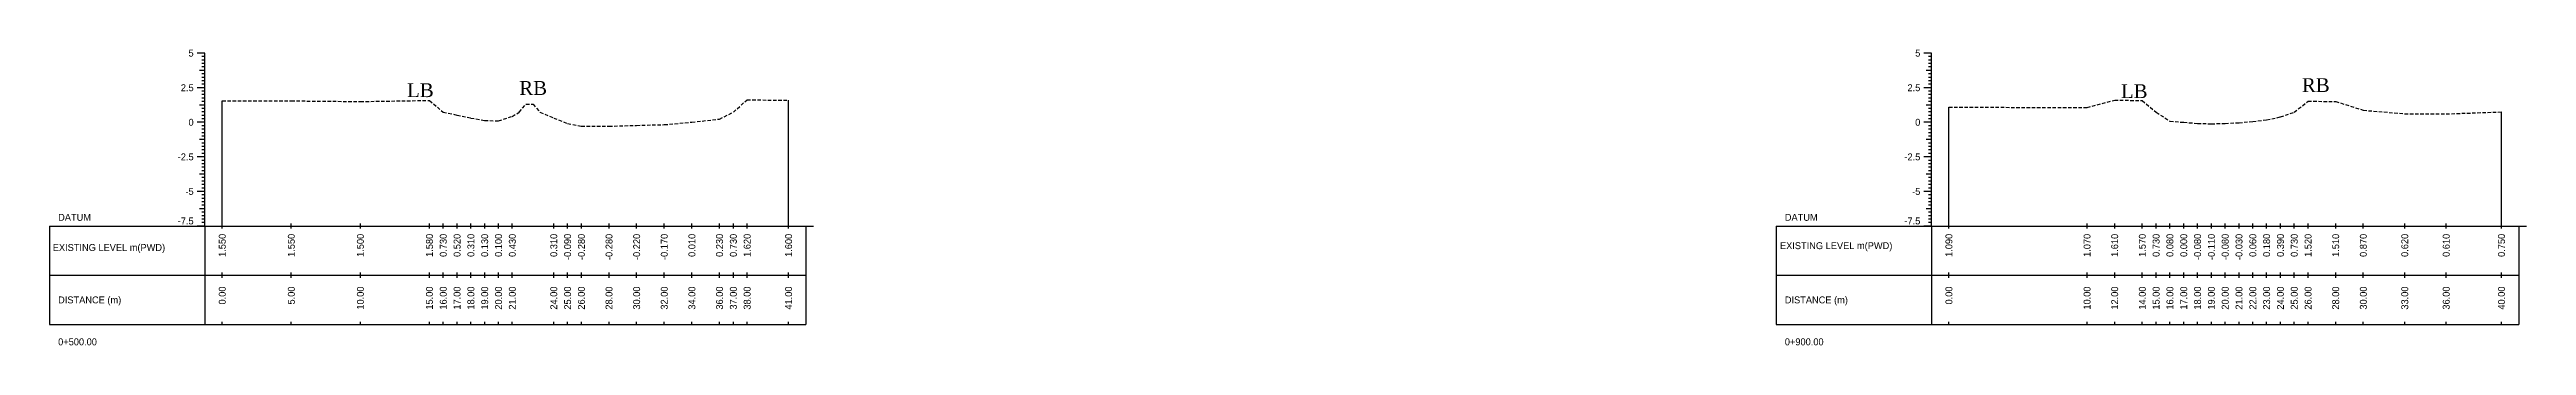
# Model space of a CAD drawing. Header units: inches. Extents: x 4752 to 6808, y -1487 to -426.
# Drawn here: x 5068 to 5247.3, y -1236.8 to -1215.4 of the extents above; entities that cross this region are included whole.
import ezdxf
from ezdxf.enums import TextEntityAlignment as Align

# ---------------------------------------------------------------- set-up
doc = ezdxf.new("R2010")
doc.units = ezdxf.units.IN
doc.header["$MEASUREMENT"] = 0
doc.linetypes.add('HIDDEN', pattern=[0.375, 0.25, -0.125])
doc.layers.add('CS_Drawing', color=7, linetype='Continuous')
doc.layers.add('GL', color=3, linetype='HIDDEN')
doc.styles.add('romans', font='romans.shx')

msp = doc.modelspace()

# ---------------------------------------------------------------- linework, layer by layer
at = {"layer": 'CS_Drawing'}
for p, q in [((5079.21, -1215.67), (5078.64, -1215.67)), ((5079.21, -1215.67), (5078.81, -1215.67)), ((5079.21, -1215.67), (5078.98, -1215.67)), ((5079.21, -1228.17), (5079.21, -1215.67)), ((5204.21, -1215.67), (5203.64, -1215.67)), ((5204.21, -1215.67), (5203.81, -1215.67)), ((5204.21, -1215.67), (5203.98, -1215.67)), ((5204.21, -1228.17), (5204.21, -1215.67)), ((5079.21, -1216.92), (5078.81, -1216.92)), ((5079.21, -1215.92), (5078.98, -1215.92)), ((5079.21, -1216.17), (5078.98, -1216.17)), ((5079.21, -1216.42), (5078.98, -1216.42)), ((5079.21, -1216.67), (5078.98, -1216.67)), ((5079.21, -1216.92), (5078.98, -1216.92)), ((5079.21, -1217.17), (5078.98, -1217.17)), ((5079.21, -1217.42), (5078.98, -1217.42)), ((5204.21, -1216.92), (5203.81, -1216.92)), ((5204.21, -1215.92), (5203.98, -1215.92)), ((5204.21, -1216.17), (5203.98, -1216.17)), ((5204.21, -1216.42), (5203.98, -1216.42)), ((5204.21, -1216.67), (5203.98, -1216.67)), ((5204.21, -1216.92), (5203.98, -1216.92)), ((5204.21, -1217.17), (5203.98, -1217.17)), ((5204.21, -1217.42), (5203.98, -1217.42)), ((5079.21, -1218.17), (5078.64, -1218.17)), ((5079.21, -1218.17), (5078.81, -1218.17)), ((5079.21, -1217.67), (5078.98, -1217.67)), ((5079.21, -1217.92), (5078.98, -1217.92)), ((5079.21, -1218.17), (5078.98, -1218.17)), ((5079.21, -1218.42), (5078.98, -1218.42)), ((5079.21, -1218.67), (5078.98, -1218.67)), ((5079.21, -1218.92), (5078.98, -1218.92)), ((5079.21, -1219.17), (5078.98, -1219.17)), ((5080.46, -1228.17), (5080.46, -1219.12)), ((5121.46, -1228.17), (5121.46, -1219.07)), ((5204.21, -1218.17), (5203.64, -1218.17)), ((5204.21, -1218.17), (5203.81, -1218.17)), ((5204.21, -1217.67), (5203.98, -1217.67)), ((5204.21, -1217.92), (5203.98, -1217.92)), ((5204.21, -1218.17), (5203.98, -1218.17)), ((5204.21, -1218.42), (5203.98, -1218.42)), ((5204.21, -1218.67), (5203.98, -1218.67)), ((5204.21, -1218.92), (5203.98, -1218.92)), ((5204.21, -1219.17), (5203.98, -1219.17)), ((5079.21, -1220.67), (5078.64, -1220.67)), ((5079.21, -1219.42), (5078.81, -1219.42)), ((5079.21, -1220.67), (5078.81, -1220.67)), ((5079.21, -1219.42), (5078.98, -1219.42)), ((5079.21, -1219.67), (5078.98, -1219.67)), ((5079.21, -1219.92), (5078.98, -1219.92)), ((5079.21, -1220.17), (5078.98, -1220.17)), ((5079.21, -1220.42), (5078.98, -1220.42)), ((5079.21, -1220.67), (5078.98, -1220.67)), ((5079.21, -1220.92), (5078.98, -1220.92)), ((5204.21, -1220.67), (5203.64, -1220.67)), ((5204.21, -1219.42), (5203.81, -1219.42)), ((5204.21, -1220.67), (5203.81, -1220.67)), ((5204.21, -1219.42), (5203.98, -1219.42)), ((5204.21, -1219.67), (5203.98, -1219.67)), ((5204.21, -1219.92), (5203.98, -1219.92)), ((5204.21, -1220.17), (5203.98, -1220.17)), ((5204.21, -1220.42), (5203.98, -1220.42)), ((5204.21, -1220.67), (5203.98, -1220.67)), ((5204.21, -1220.92), (5203.98, -1220.92)), ((5205.46, -1228.17), (5205.46, -1219.58)), ((5245.46, -1228.17), (5245.46, -1219.92)), ((5079.21, -1221.92), (5078.81, -1221.92)), ((5079.21, -1221.17), (5078.98, -1221.17)), ((5079.21, -1221.42), (5078.98, -1221.42)), ((5079.21, -1221.67), (5078.98, -1221.67)), ((5079.21, -1221.92), (5078.98, -1221.92)), ((5079.21, -1222.17), (5078.98, -1222.17)), ((5079.21, -1222.42), (5078.98, -1222.42)), ((5079.21, -1222.67), (5078.98, -1222.67)), ((5204.21, -1221.92), (5203.81, -1221.92)), ((5204.21, -1221.17), (5203.98, -1221.17)), ((5204.21, -1221.42), (5203.98, -1221.42)), ((5204.21, -1221.67), (5203.98, -1221.67)), ((5204.21, -1221.92), (5203.98, -1221.92)), ((5204.21, -1222.17), (5203.98, -1222.17)), ((5204.21, -1222.42), (5203.98, -1222.42)), ((5204.21, -1222.67), (5203.98, -1222.67)), ((5079.21, -1223.17), (5078.64, -1223.17)), ((5079.21, -1223.17), (5078.81, -1223.17)), ((5079.21, -1224.42), (5078.81, -1224.42)), ((5079.21, -1222.92), (5078.98, -1222.92)), ((5079.21, -1223.17), (5078.98, -1223.17)), ((5079.21, -1223.42), (5078.98, -1223.42)), ((5079.21, -1223.67), (5078.98, -1223.67)), ((5079.21, -1223.92), (5078.98, -1223.92)), ((5079.21, -1224.17), (5078.98, -1224.17)), ((5079.21, -1224.42), (5078.98, -1224.42)), ((5079.21, -1224.67), (5078.98, -1224.67)), ((5204.21, -1223.17), (5203.64, -1223.17)), ((5204.21, -1223.17), (5203.81, -1223.17)), ((5204.21, -1224.42), (5203.81, -1224.42)), ((5204.21, -1222.92), (5203.98, -1222.92)), ((5204.21, -1223.17), (5203.98, -1223.17)), ((5204.21, -1223.42), (5203.98, -1223.42)), ((5204.21, -1223.67), (5203.98, -1223.67)), ((5204.21, -1223.92), (5203.98, -1223.92)), ((5204.21, -1224.17), (5203.98, -1224.17)), ((5204.21, -1224.42), (5203.98, -1224.42)), ((5204.21, -1224.67), (5203.98, -1224.67)), ((5079.21, -1225.67), (5078.64, -1225.67)), ((5079.21, -1225.67), (5078.81, -1225.67)), ((5079.21, -1224.92), (5078.98, -1224.92)), ((5079.21, -1225.17), (5078.98, -1225.17)), ((5079.21, -1225.42), (5078.98, -1225.42)), ((5079.21, -1225.67), (5078.98, -1225.67)), ((5079.21, -1225.92), (5078.98, -1225.92)), ((5079.21, -1226.17), (5078.98, -1226.17)), ((5079.21, -1226.42), (5078.98, -1226.42)), ((5204.21, -1225.67), (5203.64, -1225.67)), ((5204.21, -1225.67), (5203.81, -1225.67)), ((5204.21, -1224.92), (5203.98, -1224.92)), ((5204.21, -1225.17), (5203.98, -1225.17)), ((5204.21, -1225.42), (5203.98, -1225.42)), ((5204.21, -1225.67), (5203.98, -1225.67)), ((5204.21, -1225.92), (5203.98, -1225.92)), ((5204.21, -1226.17), (5203.98, -1226.17)), ((5204.21, -1226.42), (5203.98, -1226.42)), ((5067.96, -1228.17), (5079.21, -1228.17)), ((5067.96, -1228.17), (5067.96, -1235.29)), ((5079.21, -1228.17), (5078.64, -1228.17)), ((5079.21, -1226.92), (5078.81, -1226.92)), ((5079.21, -1228.17), (5078.81, -1228.17)), ((5079.21, -1226.67), (5078.98, -1226.67)), ((5079.21, -1226.92), (5078.98, -1226.92)), ((5079.21, -1227.17), (5078.98, -1227.17)), ((5079.21, -1227.42), (5078.98, -1227.42)), ((5079.21, -1227.67), (5078.98, -1227.67)), ((5079.21, -1227.92), (5078.98, -1227.92)), ((5079.21, -1228.17), (5078.98, -1228.17)), ((5079.21, -1228.17), (5122.71, -1228.17)), ((5079.21, -1228.17), (5079.21, -1235.29)), ((5080.46, -1228.35), (5080.46, -1227.98)), ((5085.46, -1228.35), (5085.46, -1227.98)), ((5090.46, -1228.35), (5090.46, -1227.98)), ((5095.46, -1228.35), (5095.46, -1227.98)), ((5096.46, -1228.35), (5096.46, -1227.98)), ((5097.46, -1228.35), (5097.46, -1227.98)), ((5098.46, -1228.35), (5098.46, -1227.98)), ((5099.46, -1228.35), (5099.46, -1227.98)), ((5100.46, -1228.35), (5100.46, -1227.98)), ((5101.46, -1228.35), (5101.46, -1227.98)), ((5104.46, -1228.35), (5104.46, -1227.98)), ((5105.46, -1228.35), (5105.46, -1227.98)), ((5106.46, -1228.35), (5106.46, -1227.98)), ((5108.46, -1228.35), (5108.46, -1227.98)), ((5110.46, -1228.35), (5110.46, -1227.98)), ((5112.46, -1228.35), (5112.46, -1227.98)), ((5114.46, -1228.35), (5114.46, -1227.98)), ((5116.46, -1228.35), (5116.46, -1227.98)), ((5117.46, -1228.35), (5117.46, -1227.98)), ((5118.46, -1228.35), (5118.46, -1227.98)), ((5121.46, -1228.35), (5121.46, -1227.98)), ((5122.71, -1228.17), (5123.27, -1228.17)), ((5122.71, -1228.17), (5123.1, -1228.17)), ((5122.71, -1228.17), (5122.93, -1228.17)), ((5122.71, -1228.17), (5122.71, -1235.29)), ((5192.96, -1228.17), (5204.21, -1228.17)), ((5192.96, -1228.17), (5192.96, -1235.29)), ((5204.21, -1228.17), (5203.64, -1228.17)), ((5204.21, -1226.92), (5203.81, -1226.92)), ((5204.21, -1228.17), (5203.81, -1228.17)), ((5204.21, -1226.67), (5203.98, -1226.67)), ((5204.21, -1226.92), (5203.98, -1226.92)), ((5204.21, -1227.17), (5203.98, -1227.17)), ((5204.21, -1227.42), (5203.98, -1227.42)), ((5204.21, -1227.67), (5203.98, -1227.67)), ((5204.21, -1227.92), (5203.98, -1227.92)), ((5204.21, -1228.17), (5203.98, -1228.17)), ((5204.21, -1228.17), (5246.71, -1228.17)), ((5204.21, -1228.17), (5204.21, -1235.29)), ((5205.46, -1228.35), (5205.46, -1227.98)), ((5215.46, -1228.35), (5215.46, -1227.98)), ((5217.46, -1228.35), (5217.46, -1227.98)), ((5219.46, -1228.35), (5219.46, -1227.98)), ((5220.46, -1228.35), (5220.46, -1227.98)), ((5221.46, -1228.35), (5221.46, -1227.98)), ((5222.46, -1228.35), (5222.46, -1227.98)), ((5223.46, -1228.35), (5223.46, -1227.98)), ((5224.46, -1228.35), (5224.46, -1227.98)), ((5225.46, -1228.35), (5225.46, -1227.98)), ((5226.46, -1228.35), (5226.46, -1227.98)), ((5227.46, -1228.35), (5227.46, -1227.98)), ((5228.46, -1228.35), (5228.46, -1227.98)), ((5229.46, -1228.35), (5229.46, -1227.98)), ((5230.46, -1228.35), (5230.46, -1227.98)), ((5231.46, -1228.35), (5231.46, -1227.98)), ((5233.46, -1228.35), (5233.46, -1227.98)), ((5235.46, -1228.35), (5235.46, -1227.98)), ((5238.46, -1228.35), (5238.46, -1227.98)), ((5241.46, -1228.35), (5241.46, -1227.98)), ((5245.46, -1228.35), (5245.46, -1227.98)), ((5246.71, -1228.17), (5247.27, -1228.17)), ((5246.71, -1228.17), (5247.1, -1228.17)), ((5246.71, -1228.17), (5246.93, -1228.17)), ((5246.71, -1228.17), (5246.71, -1235.29)), ((5067.96, -1231.73), (5079.21, -1231.73)), ((5079.21, -1231.73), (5122.71, -1231.73)), ((5079.21, -1231.73), (5122.71, -1231.73)), ((5080.46, -1231.92), (5080.46, -1231.54)), ((5085.46, -1231.92), (5085.46, -1231.54)), ((5090.46, -1231.92), (5090.46, -1231.54)), ((5095.46, -1231.92), (5095.46, -1231.54)), ((5096.46, -1231.92), (5096.46, -1231.54)), ((5097.46, -1231.92), (5097.46, -1231.54)), ((5098.46, -1231.92), (5098.46, -1231.54)), ((5099.46, -1231.92), (5099.46, -1231.54)), ((5100.46, -1231.92), (5100.46, -1231.54)), ((5101.46, -1231.92), (5101.46, -1231.54)), ((5104.46, -1231.92), (5104.46, -1231.54)), ((5105.46, -1231.92), (5105.46, -1231.54)), ((5106.46, -1231.92), (5106.46, -1231.54)), ((5108.46, -1231.92), (5108.46, -1231.54)), ((5110.46, -1231.92), (5110.46, -1231.54)), ((5112.46, -1231.92), (5112.46, -1231.54)), ((5114.46, -1231.92), (5114.46, -1231.54)), ((5116.46, -1231.92), (5116.46, -1231.54)), ((5117.46, -1231.92), (5117.46, -1231.54)), ((5118.46, -1231.92), (5118.46, -1231.54)), ((5121.46, -1231.92), (5121.46, -1231.54)), ((5192.96, -1231.73), (5204.21, -1231.73)), ((5204.21, -1231.73), (5246.71, -1231.73)), ((5204.21, -1231.73), (5246.71, -1231.73)), ((5205.46, -1231.92), (5205.46, -1231.54)), ((5215.46, -1231.92), (5215.46, -1231.54)), ((5217.46, -1231.92), (5217.46, -1231.54)), ((5219.46, -1231.92), (5219.46, -1231.54)), ((5220.46, -1231.92), (5220.46, -1231.54)), ((5221.46, -1231.92), (5221.46, -1231.54)), ((5222.46, -1231.92), (5222.46, -1231.54)), ((5223.46, -1231.92), (5223.46, -1231.54)), ((5224.46, -1231.92), (5224.46, -1231.54)), ((5225.46, -1231.92), (5225.46, -1231.54)), ((5226.46, -1231.92), (5226.46, -1231.54)), ((5227.46, -1231.92), (5227.46, -1231.54)), ((5228.46, -1231.92), (5228.46, -1231.54)), ((5229.46, -1231.92), (5229.46, -1231.54)), ((5230.46, -1231.92), (5230.46, -1231.54)), ((5231.46, -1231.92), (5231.46, -1231.54)), ((5233.46, -1231.92), (5233.46, -1231.54)), ((5235.46, -1231.92), (5235.46, -1231.54)), ((5238.46, -1231.92), (5238.46, -1231.54)), ((5241.46, -1231.92), (5241.46, -1231.54)), ((5245.46, -1231.92), (5245.46, -1231.54)), ((5067.96, -1235.29), (5079.21, -1235.29)), ((5079.21, -1235.29), (5122.71, -1235.29)), ((5080.46, -1235.29), (5080.46, -1235.1)), ((5085.46, -1235.29), (5085.46, -1235.1)), ((5090.46, -1235.29), (5090.46, -1235.1)), ((5095.46, -1235.29), (5095.46, -1235.1)), ((5096.46, -1235.29), (5096.46, -1235.1)), ((5097.46, -1235.29), (5097.46, -1235.1)), ((5098.46, -1235.29), (5098.46, -1235.1)), ((5099.46, -1235.29), (5099.46, -1235.1)), ((5100.46, -1235.29), (5100.46, -1235.1)), ((5101.46, -1235.29), (5101.46, -1235.1)), ((5104.46, -1235.29), (5104.46, -1235.1)), ((5105.46, -1235.29), (5105.46, -1235.1)), ((5106.46, -1235.29), (5106.46, -1235.1)), ((5108.46, -1235.29), (5108.46, -1235.1)), ((5110.46, -1235.29), (5110.46, -1235.1)), ((5112.46, -1235.29), (5112.46, -1235.1)), ((5114.46, -1235.29), (5114.46, -1235.1)), ((5116.46, -1235.29), (5116.46, -1235.1)), ((5117.46, -1235.29), (5117.46, -1235.1)), ((5118.46, -1235.29), (5118.46, -1235.1)), ((5121.46, -1235.29), (5121.46, -1235.1)), ((5192.96, -1235.29), (5204.21, -1235.29)), ((5204.21, -1235.29), (5246.71, -1235.29)), ((5205.46, -1235.29), (5205.46, -1235.1)), ((5215.46, -1235.29), (5215.46, -1235.1)), ((5217.46, -1235.29), (5217.46, -1235.1)), ((5219.46, -1235.29), (5219.46, -1235.1)), ((5220.46, -1235.29), (5220.46, -1235.1)), ((5221.46, -1235.29), (5221.46, -1235.1)), ((5222.46, -1235.29), (5222.46, -1235.1)), ((5223.46, -1235.29), (5223.46, -1235.1)), ((5224.46, -1235.29), (5224.46, -1235.1)), ((5225.46, -1235.29), (5225.46, -1235.1)), ((5226.46, -1235.29), (5226.46, -1235.1)), ((5227.46, -1235.29), (5227.46, -1235.1)), ((5228.46, -1235.29), (5228.46, -1235.1)), ((5229.46, -1235.29), (5229.46, -1235.1)), ((5230.46, -1235.29), (5230.46, -1235.1)), ((5231.46, -1235.29), (5231.46, -1235.1)), ((5233.46, -1235.29), (5233.46, -1235.1)), ((5235.46, -1235.29), (5235.46, -1235.1)), ((5238.46, -1235.29), (5238.46, -1235.1)), ((5241.46, -1235.29), (5241.46, -1235.1)), ((5245.46, -1235.29), (5245.46, -1235.1))]:
    msp.add_line(p, q, dxfattribs=at)
at = {"layer": 'GL'}
for points in [[(5080.46, -1219.12), (5085.46, -1219.12), (5090.46, -1219.17), (5095.46, -1219.09), (5096.46, -1219.94), (5097.46, -1220.15), (5098.46, -1220.36), (5099.46, -1220.54), (5100.46, -1220.57), (5101.46, -1220.24), (5101.96, -1219.94), (5102.46, -1219.35), (5102.96, -1219.37), (5103.46, -1219.94), (5104.46, -1220.36), (5105.46, -1220.76), (5106.46, -1220.95), (5108.46, -1220.95), (5110.46, -1220.89), (5112.46, -1220.84), (5114.46, -1220.66), (5116.46, -1220.44), (5117.46, -1219.94), (5118.46, -1219.05), (5121.46, -1219.07)], [(5205.46, -1219.58), (5215.46, -1219.6), (5217.46, -1219.06), (5219.46, -1219.1), (5220.46, -1219.94), (5221.46, -1220.59), (5222.46, -1220.67), (5223.46, -1220.75), (5224.46, -1220.78), (5225.46, -1220.75), (5226.46, -1220.7), (5227.46, -1220.61), (5228.46, -1220.49), (5229.46, -1220.28), (5230.46, -1219.94), (5231.46, -1219.15), (5233.46, -1219.16), (5235.46, -1219.8), (5238.46, -1220.05), (5241.46, -1220.06), (5245.46, -1219.92)]]:
    msp.add_lwpolyline(points, dxfattribs=at)

# ---------------------------------------------------------------- texts
at = {"char_height": 1, "width": 325.847, "attachment_point": 1, "style": 'romans'}
for s, insert in [('\\pi-1,l1;{\\fTimes New Roman|b0|i0|c0|p18;RB}', (5231.01, -1217.48)), ('{\\fTimes New Roman|b0|i0|c0|p18;LB}', (5093.84, -1217.85)), ('\\pi-1,l1;{\\fTimes New Roman|b0|i0|c0|p18;RB}', (5101.96, -1217.69)), ('{\\fTimes New Roman|b0|i0|c0|p18;LB}', (5217.91, -1217.92))]:
    msp.add_mtext(s, dxfattribs=dict(at, insert=insert))
at = {"layer": 'CS_Drawing'}
for s, p in [('5', (5078.39, -1215.67)), ('5', (5203.39, -1215.67)), ('2.5', (5078.39, -1218.17)), ('2.5', (5203.39, -1218.17)), ('0', (5078.39, -1220.67)), ('0', (5203.39, -1220.67)), ('-2.5', (5078.39, -1223.17)), ('-2.5', (5203.39, -1223.17)), ('-5', (5078.39, -1225.67)), ('-5', (5203.39, -1225.67))]:
    msp.add_text(s, height=0.5, dxfattribs=at).set_placement(p, align=Align.MIDDLE_RIGHT)
for s, p in [('DATUM', (5068.58, -1227.54)), ('DATUM', (5193.58, -1227.54)), ('EXISTING LEVEL m(PWD)', (5068.19, -1229.72)), ('EXISTING LEVEL m(PWD)', (5193.23, -1229.59)), ('DISTANCE (m)', (5068.58, -1233.51)), ('DISTANCE (m)', (5193.58, -1233.51)), ('0+500.00', (5068.58, -1236.54)), ('0+900.00', (5193.58, -1236.54))]:
    msp.add_text(s, height=0.5, dxfattribs=at).set_placement(p, align=Align.MIDDLE_LEFT)
for p in [(5078.39, -1228.05), (5203.39, -1228.05)]:
    msp.add_text('-7.5', height=0.5, dxfattribs=at).set_placement(p, align=Align.RIGHT)
for s, p in [('1.550', (5080.46, -1228.73)), ('1.550', (5085.46, -1228.73)), ('1.500', (5090.46, -1228.73)), ('1.580', (5095.46, -1228.73)), ('0.730', (5096.46, -1228.73)), ('0.520', (5097.46, -1228.73)), ('0.310', (5098.46, -1228.73)), ('0.130', (5099.46, -1228.73)), ('0.100', (5100.46, -1228.73)), ('0.430', (5101.46, -1228.73)), ('0.310', (5104.46, -1228.73)), ('-0.090', (5105.46, -1228.73)), ('-0.280', (5106.46, -1228.73)), ('-0.280', (5108.46, -1228.73)), ('-0.220', (5110.46, -1228.73)), ('-0.170', (5112.46, -1228.73)), ('0.010', (5114.46, -1228.73)), ('0.230', (5116.46, -1228.73)), ('0.730', (5117.46, -1228.73)), ('1.620', (5118.46, -1228.73)), ('1.600', (5121.46, -1228.73)), ('1.090', (5205.46, -1228.73)), ('1.070', (5215.46, -1228.73)), ('1.610', (5217.46, -1228.73)), ('1.570', (5219.46, -1228.73)), ('0.730', (5220.46, -1228.73)), ('0.080', (5221.46, -1228.73)), ('0.000', (5222.46, -1228.73)), ('-0.080', (5223.46, -1228.73)), ('-0.110', (5224.46, -1228.73)), ('-0.080', (5225.46, -1228.73)), ('-0.030', (5226.46, -1228.73)), ('0.060', (5227.46, -1228.73)), ('0.180', (5228.46, -1228.73)), ('0.390', (5229.46, -1228.73)), ('0.730', (5230.46, -1228.73)), ('1.520', (5231.46, -1228.73)), ('1.510', (5233.46, -1228.73)), ('0.870', (5235.46, -1228.73)), ('0.620', (5238.46, -1228.73)), ('0.610', (5241.46, -1228.73)), ('0.750', (5245.46, -1228.73)), ('0.00', (5080.46, -1232.54)), ('5.00', (5085.46, -1232.54)), ('10.00', (5090.46, -1232.54)), ('15.00', (5095.46, -1232.54)), ('16.00', (5096.46, -1232.54)), ('17.00', (5097.46, -1232.54)), ('18.00', (5098.46, -1232.54)), ('19.00', (5099.46, -1232.54)), ('20.00', (5100.46, -1232.54)), ('21.00', (5101.46, -1232.54)), ('24.00', (5104.46, -1232.54)), ('25.00', (5105.46, -1232.54)), ('26.00', (5106.46, -1232.54)), ('28.00', (5108.46, -1232.54)), ('30.00', (5110.46, -1232.54)), ('32.00', (5112.46, -1232.54)), ('34.00', (5114.46, -1232.54)), ('36.00', (5116.46, -1232.54)), ('37.00', (5117.46, -1232.54)), ('38.00', (5118.46, -1232.54)), ('41.00', (5121.46, -1232.54)), ('0.00', (5205.46, -1232.54)), ('10.00', (5215.46, -1232.54)), ('12.00', (5217.46, -1232.54)), ('14.00', (5219.46, -1232.54)), ('15.00', (5220.46, -1232.54)), ('16.00', (5221.46, -1232.54)), ('17.00', (5222.46, -1232.54)), ('18.00', (5223.46, -1232.54)), ('19.00', (5224.46, -1232.54)), ('20.00', (5225.46, -1232.54)), ('21.00', (5226.46, -1232.54)), ('22.00', (5227.46, -1232.54)), ('23.00', (5228.46, -1232.54)), ('24.00', (5229.46, -1232.54)), ('25.00', (5230.46, -1232.54)), ('26.00', (5231.46, -1232.54)), ('28.00', (5233.46, -1232.54)), ('30.00', (5235.46, -1232.54)), ('33.00', (5238.46, -1232.54)), ('36.00', (5241.46, -1232.54)), ('40.00', (5245.46, -1232.54))]:
    msp.add_text(s, height=0.5, rotation=90, dxfattribs=at).set_placement(p, align=Align.MIDDLE_RIGHT)

doc.saveas('drawing.dxf')
